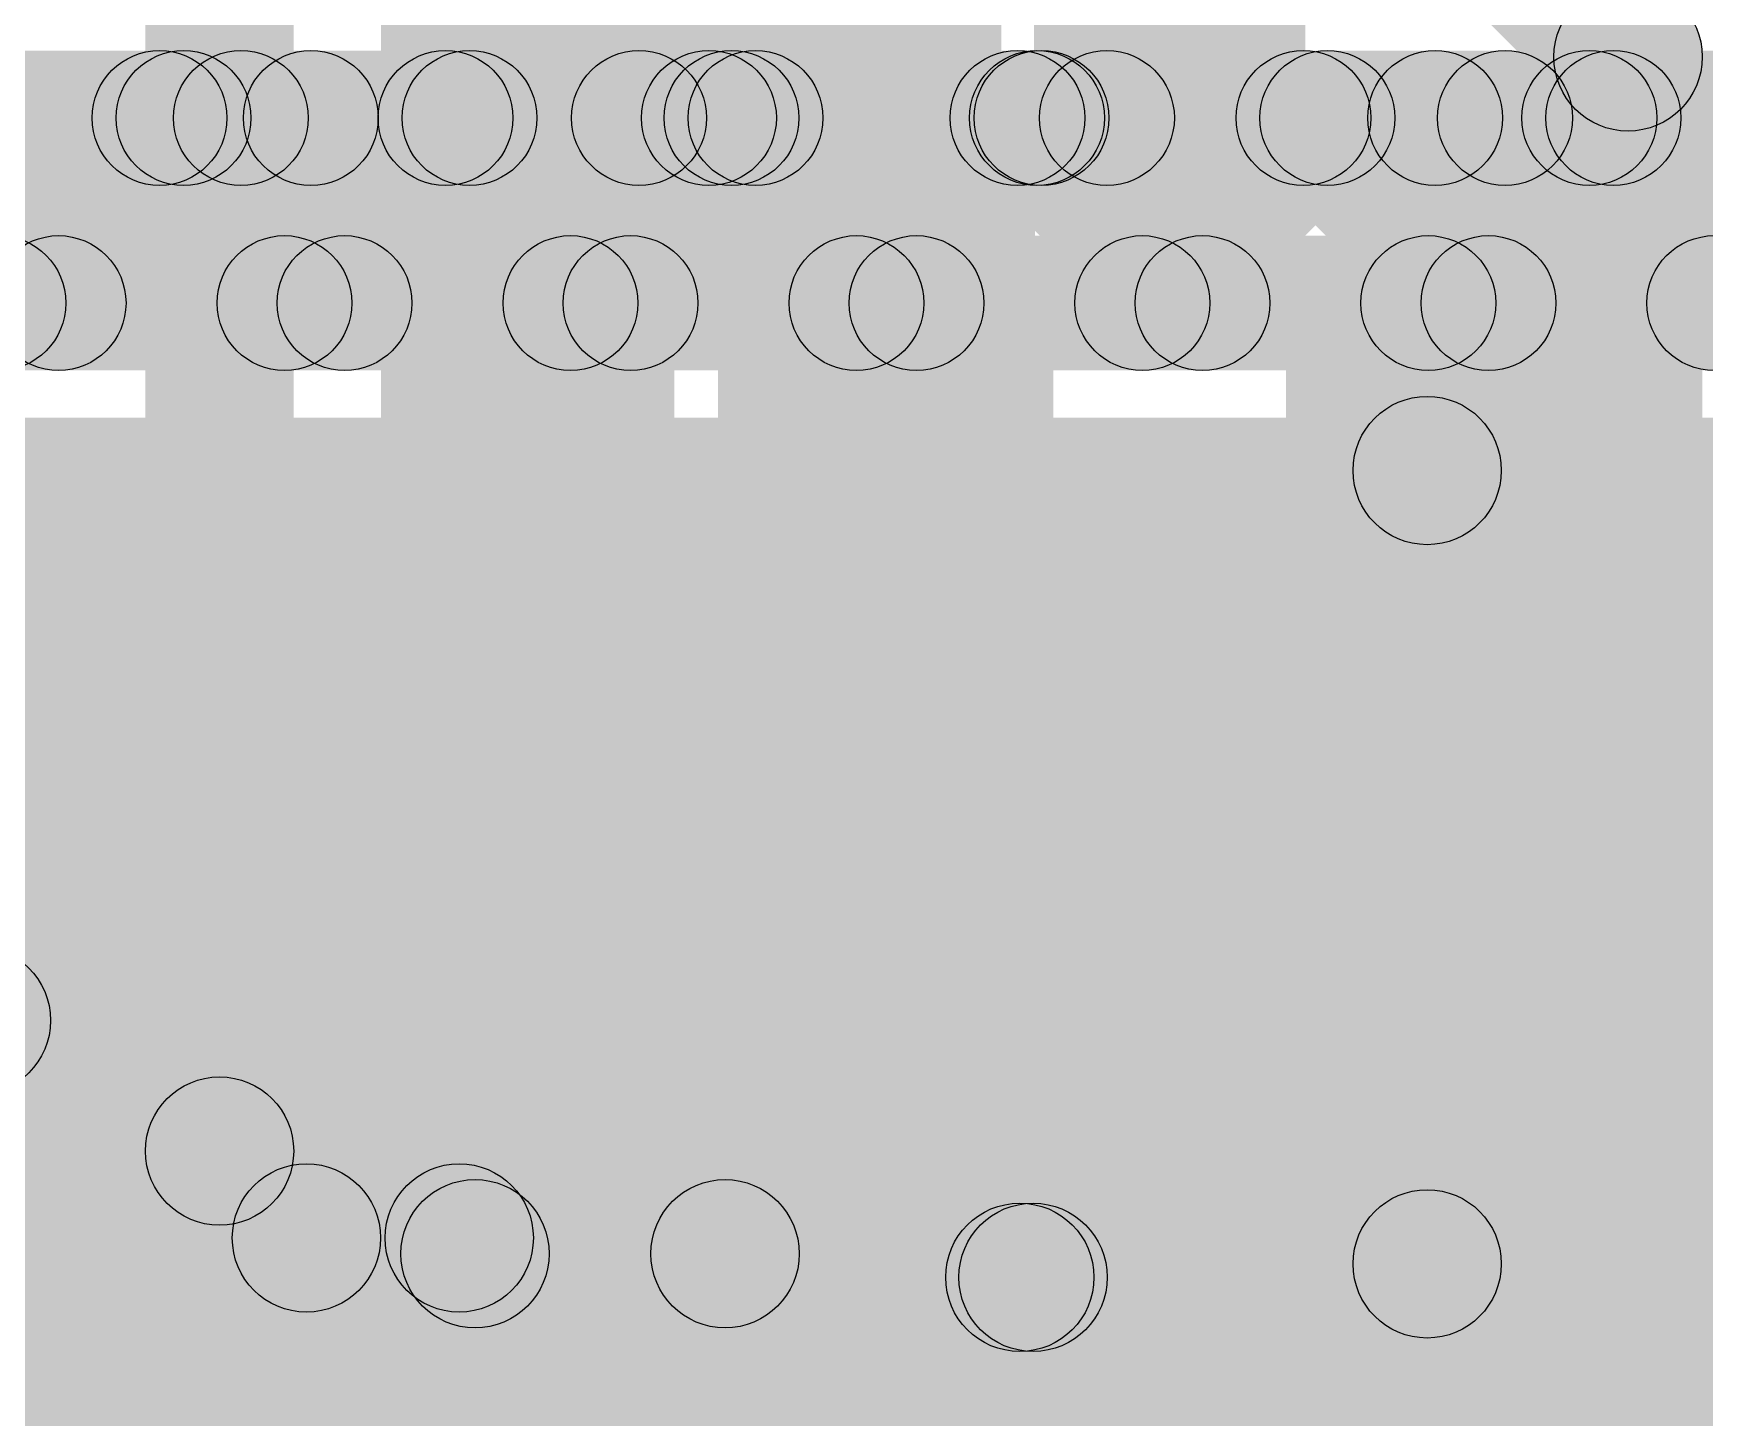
# Model space of a CAD drawing. Header units: millimetres. Extents: x 1.65 to 3.65, y 2.62 to 4.07.
# Drawn here: x 2.3554 to 2.6033, y 3.4577 to 3.663 of the extents above; entities that cross this region are included whole.
import ezdxf

# ---------------------------------------------------------------- set-up
doc = ezdxf.new("R2010")
doc.units = ezdxf.units.MM
doc.header["$MEASUREMENT"] = 0
for name, color, linetype in [('BottomLayer', 5, 'Continuous'), ('BottomPaste', 16, 'Continuous'), ('BottomSolder', 6, 'Continuous'), ('TopLayer', 1, 'Continuous')]:
    doc.layers.add(name, color=color, linetype=linetype)

# ---------------------------------------------------------------- blocks, each defined once
blk = doc.blocks.new('RES_0603_B_11')
at = {"layer": 'BottomLayer'}
for points in [[(-0.045, -0.0175), (-0.045, 0.0175), (-0.015, 0.0175), (-0.015, -0.0175)], [(0.015, -0.0175), (0.015, 0.0175), (0.045, 0.0175), (0.045, -0.0175)]]:
    blk.add_hatch(color=5, dxfattribs=at).paths.add_polyline_path(points)
at = {"layer": 'BottomPaste'}
for points in [[(-0.045, -0.0175), (-0.045, 0.0175), (-0.015, 0.0175), (-0.015, -0.0175)], [(0.015, -0.0175), (0.015, 0.0175), (0.045, 0.0175), (0.045, -0.0175)]]:
    blk.add_hatch(color=16, dxfattribs=at).paths.add_polyline_path(points)
at = {"layer": 'BottomSolder'}
for points in [[(-0.049, -0.0215), (-0.049, 0.0215), (-0.011, 0.0215), (-0.011, -0.0215)], [(0.011, -0.0215), (0.011, 0.0215), (0.049, 0.0215), (0.049, -0.0215)]]:
    blk.add_hatch(color=6, dxfattribs=at).paths.add_polyline_path(points)
blk = doc.blocks.new('RES_0603_B_17')
at = {"layer": 'BottomLayer'}
for points in [[(-0.045, -0.0175), (-0.045, 0.0175), (-0.015, 0.0175), (-0.015, -0.0175)], [(0.015, -0.0175), (0.015, 0.0175), (0.045, 0.0175), (0.045, -0.0175)]]:
    blk.add_hatch(color=5, dxfattribs=at).paths.add_polyline_path(points)
at = {"layer": 'BottomPaste'}
for points in [[(-0.045, -0.0175), (-0.045, 0.0175), (-0.015, 0.0175), (-0.015, -0.0175)], [(0.015, -0.0175), (0.015, 0.0175), (0.045, 0.0175), (0.045, -0.0175)]]:
    blk.add_hatch(color=16, dxfattribs=at).paths.add_polyline_path(points)
at = {"layer": 'BottomSolder'}
for points in [[(-0.049, -0.0215), (-0.049, 0.0215), (-0.011, 0.0215), (-0.011, -0.0215)], [(0.011, -0.0215), (0.011, 0.0215), (0.049, 0.0215), (0.049, -0.0215)]]:
    blk.add_hatch(color=6, dxfattribs=at).paths.add_polyline_path(points)
blk = doc.blocks.new('____23_B_22')
at = {"layer": 'BottomLayer'}
for points in [[(-0.05354, 0.05748), (-0.02126, 0.05748), (-0.02126, 0.02126), (-0.05354, 0.02126)], [(0.02126, 0.05748), (0.05354, 0.05748), (0.05354, 0.02126), (0.02126, 0.02126)], [(-0.01614, -0.02126), (0.01614, -0.02126), (0.01614, -0.05748), (-0.01614, -0.05748)]]:
    blk.add_hatch(color=5, dxfattribs=at).paths.add_polyline_path(points)
at = {"layer": 'BottomPaste'}
for points in [[(-0.05354, 0.05748), (-0.02126, 0.05748), (-0.02126, 0.02126), (-0.05354, 0.02126)], [(0.02126, 0.05748), (0.05354, 0.05748), (0.05354, 0.02126), (0.02126, 0.02126)], [(-0.01614, -0.02126), (0.01614, -0.02126), (0.01614, -0.05748), (-0.01614, -0.05748)]]:
    blk.add_hatch(color=16, dxfattribs=at).paths.add_polyline_path(points)
at = {"layer": 'BottomSolder'}
for points in [[(-0.05754, 0.06148), (-0.01726, 0.06148), (-0.01726, 0.01726), (-0.05754, 0.01726)], [(0.01726, 0.06148), (0.05754, 0.06148), (0.05754, 0.01726), (0.01726, 0.01726)], [(-0.02014, -0.01726), (0.02014, -0.01726), (0.02014, -0.06148), (-0.02014, -0.06148)]]:
    blk.add_hatch(color=6, dxfattribs=at).paths.add_polyline_path(points)
blk = doc.blocks.new('____23_B_23')
at = {"layer": 'BottomLayer'}
for points in [[(-0.05354, 0.05748), (-0.02126, 0.05748), (-0.02126, 0.02126), (-0.05354, 0.02126)], [(0.02126, 0.05748), (0.05354, 0.05748), (0.05354, 0.02126), (0.02126, 0.02126)], [(-0.01614, -0.02126), (0.01614, -0.02126), (0.01614, -0.05748), (-0.01614, -0.05748)]]:
    blk.add_hatch(color=5, dxfattribs=at).paths.add_polyline_path(points)
at = {"layer": 'BottomPaste'}
for points in [[(-0.05354, 0.05748), (-0.02126, 0.05748), (-0.02126, 0.02126), (-0.05354, 0.02126)], [(0.02126, 0.05748), (0.05354, 0.05748), (0.05354, 0.02126), (0.02126, 0.02126)], [(-0.01614, -0.02126), (0.01614, -0.02126), (0.01614, -0.05748), (-0.01614, -0.05748)]]:
    blk.add_hatch(color=16, dxfattribs=at).paths.add_polyline_path(points)
at = {"layer": 'BottomSolder'}
for points in [[(-0.05754, 0.06148), (-0.01726, 0.06148), (-0.01726, 0.01726), (-0.05754, 0.01726)], [(0.01726, 0.06148), (0.05754, 0.06148), (0.05754, 0.01726), (0.01726, 0.01726)], [(-0.02014, -0.01726), (0.02014, -0.01726), (0.02014, -0.06148), (-0.02014, -0.06148)]]:
    blk.add_hatch(color=6, dxfattribs=at).paths.add_polyline_path(points)

msp = doc.modelspace()

# ---------------------------------------------------------------- hatches: boundary and pattern name
at = {"layer": 'BottomLayer'}
for points in [[(2.40697, 3.6437), (2.49897, 3.6437), (2.49897, 3.6991), (2.40697, 3.6991)], [(2.566, 3.66992), (2.58156, 3.68548), (2.59975, 3.66728), (2.58419, 3.65173)], [(2.394, 3.49723), (2.372, 3.49723), (2.372, 3.679), (2.394, 3.679)], [(2.60297, 3.42216), (2.58097, 3.42216), (2.58097, 3.65951), (2.60297, 3.65951)], [(2.45697, 3.5797), (2.50397, 3.5797), (2.50397, 3.6537), (2.45697, 3.6537)], [(2.40697, 3.5367), (2.44897, 3.5367), (2.44897, 3.6357), (2.40697, 3.6357)], [(2.57317, 3.4805), (2.55117, 3.4805), (2.55117, 3.59816), (2.57317, 3.59816)], [(2.37522, 3.48945), (2.39078, 3.50501), (2.40367, 3.49212), (2.38811, 3.47656)], [(2.40607, 3.459), (2.52817, 3.459), (2.52817, 3.499), (2.40607, 3.499)], [(2.39589, 3.47334), (2.39589, 3.49534), (2.41856, 3.49534), (2.41856, 3.47334)], [(2.41078, 3.47656), (2.42634, 3.49212), (2.42868, 3.48978), (2.41312, 3.47422)], [(2.4209, 3.471), (2.4209, 3.493), (2.458, 3.493), (2.458, 3.471)], [(2.50173, 3.4675), (2.50173, 3.4895), (2.5037, 3.4895), (2.5037, 3.4675)]]:
    msp.add_hatch(color=5, dxfattribs=at).paths.add_polyline_path(points)
h = msp.add_hatch(color=5, dxfattribs=at)
edge = h.paths.add_edge_path()
edge.add_arc((2.59197, 3.65951), 0.011, 0, 360)
h = msp.add_hatch(color=5, dxfattribs=at)
edge = h.paths.add_edge_path()
edge.add_arc((2.59197, 3.65951), 0.011, 0, 360)
h = msp.add_hatch(color=5, dxfattribs=at)
edge = h.paths.add_edge_path()
edge.add_arc((2.56217, 3.59816), 0.011, 0, 360)
h = msp.add_hatch(color=5, dxfattribs=at)
edge = h.paths.add_edge_path()
edge.add_arc((2.34693, 3.5166), 0.011, 0, 360)
h = msp.add_hatch(color=5, dxfattribs=at)
edge = h.paths.add_edge_path()
edge.add_arc((2.383, 3.49723), 0.011, 0, 360)
h = msp.add_hatch(color=5, dxfattribs=at)
edge = h.paths.add_edge_path()
edge.add_arc((2.383, 3.49723), 0.011, 0, 360)
h = msp.add_hatch(color=5, dxfattribs=at)
edge = h.paths.add_edge_path()
edge.add_arc((2.39589, 3.48434), 0.011, 0, 360)
h = msp.add_hatch(color=5, dxfattribs=at)
edge = h.paths.add_edge_path()
edge.add_arc((2.39589, 3.48434), 0.011, 0, 360)
h = msp.add_hatch(color=5, dxfattribs=at)
edge = h.paths.add_edge_path()
edge.add_arc((2.41856, 3.48434), 0.011, 0, 360)
h = msp.add_hatch(color=5, dxfattribs=at)
edge = h.paths.add_edge_path()
edge.add_arc((2.41856, 3.48434), 0.011, 0, 360)
h = msp.add_hatch(color=5, dxfattribs=at)
edge = h.paths.add_edge_path()
edge.add_arc((2.4209, 3.482), 0.011, 0, 360)
h = msp.add_hatch(color=5, dxfattribs=at)
edge = h.paths.add_edge_path()
edge.add_arc((2.4209, 3.482), 0.011, 0, 360)
h = msp.add_hatch(color=5, dxfattribs=at)
edge = h.paths.add_edge_path()
edge.add_arc((2.458, 3.482), 0.011, 0, 360)
h = msp.add_hatch(color=5, dxfattribs=at)
edge = h.paths.add_edge_path()
edge.add_arc((2.56217, 3.4805), 0.011, 0, 360)
h = msp.add_hatch(color=5, dxfattribs=at)
edge = h.paths.add_edge_path()
edge.add_arc((2.50173, 3.4785), 0.011, 0, 360)
h = msp.add_hatch(color=5, dxfattribs=at)
edge = h.paths.add_edge_path()
edge.add_arc((2.5037, 3.4785), 0.011, 0, 360)
at = {"layer": 'TopLayer'}
for points in [[(2.3375, 3.64045), (2.3375, 3.66045), (2.38617, 3.66045), (2.38617, 3.64045)], [(2.38617, 3.64045), (2.38617, 3.66045), (2.39655, 3.66045), (2.39655, 3.64045)], [(2.38617, 3.64045), (2.38617, 3.66045), (2.39655, 3.66045), (2.39655, 3.64045)], [(2.39655, 3.64045), (2.39655, 3.66045), (2.44523, 3.66045), (2.44523, 3.64045)], [(2.44523, 3.64045), (2.44523, 3.66045), (2.45561, 3.66045), (2.45561, 3.64045)], [(2.44523, 3.64045), (2.44523, 3.66045), (2.45561, 3.66045), (2.45561, 3.64045)], [(2.45561, 3.64045), (2.45561, 3.66045), (2.50428, 3.66045), (2.50428, 3.64045)], [(2.50428, 3.64045), (2.50428, 3.66045), (2.51466, 3.66045), (2.51466, 3.64045)], [(2.50428, 3.64045), (2.50428, 3.66045), (2.51466, 3.66045), (2.51466, 3.64045)], [(2.51466, 3.64045), (2.51466, 3.66045), (2.56334, 3.66045), (2.56334, 3.64045)], [(2.56334, 3.64045), (2.56334, 3.66045), (2.57372, 3.66045), (2.57372, 3.64045)], [(2.56334, 3.64045), (2.56334, 3.66045), (2.57372, 3.66045), (2.57372, 3.64045)], [(2.57372, 3.64045), (2.57372, 3.66045), (2.62239, 3.66045), (2.62239, 3.64045)], [(2.3246, 3.64338), (2.33875, 3.65752), (2.36619, 3.63007), (2.35205, 3.61593)], [(2.35728, 3.61593), (2.34314, 3.63007), (2.37059, 3.65752), (2.38473, 3.64338)], [(2.36703, 3.64338), (2.38117, 3.65752), (2.40862, 3.63007), (2.39448, 3.61593)], [(2.39971, 3.61593), (2.38556, 3.63007), (2.41301, 3.65752), (2.42715, 3.64338)], [(2.40946, 3.64338), (2.4236, 3.65752), (2.45105, 3.63007), (2.4369, 3.61593)], [(2.44213, 3.61593), (2.42799, 3.63007), (2.45544, 3.65752), (2.46958, 3.64338)], [(2.45188, 3.64338), (2.46602, 3.65752), (2.49347, 3.63007), (2.47933, 3.61593)], [(2.48456, 3.61593), (2.47042, 3.63007), (2.49786, 3.65752), (2.51201, 3.64338)], [(2.49431, 3.64338), (2.50845, 3.65752), (2.5359, 3.63007), (2.52176, 3.61593)], [(2.52698, 3.61593), (2.51284, 3.63007), (2.54029, 3.65752), (2.55443, 3.64338)], [(2.53674, 3.64338), (2.55088, 3.65752), (2.57833, 3.63007), (2.56418, 3.61593)], [(2.56941, 3.61593), (2.55527, 3.63007), (2.58272, 3.65752), (2.59686, 3.64338)], [(2.57916, 3.64338), (2.5933, 3.65752), (2.62075, 3.63007), (2.60661, 3.61593)], [(2.61184, 3.61593), (2.5977, 3.63007), (2.62514, 3.65752), (2.63929, 3.64338)], [(2.03238, 3.613), (2.03238, 3.633), (2.625, 3.633), (2.625, 3.613)], [(1.947, 3.068), (2.608, 3.068), (2.608, 3.606), (1.947, 3.606)]]:
    msp.add_hatch(color=1, dxfattribs=at).paths.add_polyline_path(points)
h = msp.add_hatch(color=1, dxfattribs=at)
edge = h.paths.add_edge_path()
edge.add_arc((2.3741, 3.65045), 0.01, 0, 360)
h = msp.add_hatch(color=1, dxfattribs=at)
edge = h.paths.add_edge_path()
edge.add_arc((2.37766, 3.65045), 0.01, 0, 360)
h = msp.add_hatch(color=1, dxfattribs=at)
edge = h.paths.add_edge_path()
edge.add_arc((2.38617, 3.65045), 0.01, 0, 360)
h = msp.add_hatch(color=1, dxfattribs=at)
edge = h.paths.add_edge_path()
edge.add_arc((2.38617, 3.65045), 0.01, 0, 360)
h = msp.add_hatch(color=1, dxfattribs=at)
edge = h.paths.add_edge_path()
edge.add_arc((2.38617, 3.65045), 0.01, 0, 360)
h = msp.add_hatch(color=1, dxfattribs=at)
edge = h.paths.add_edge_path()
edge.add_arc((2.39655, 3.65045), 0.01, 0, 360)
h = msp.add_hatch(color=1, dxfattribs=at)
edge = h.paths.add_edge_path()
edge.add_arc((2.39655, 3.65045), 0.01, 0, 360)
h = msp.add_hatch(color=1, dxfattribs=at)
edge = h.paths.add_edge_path()
edge.add_arc((2.39655, 3.65045), 0.01, 0, 360)
h = msp.add_hatch(color=1, dxfattribs=at)
edge = h.paths.add_edge_path()
edge.add_arc((2.41653, 3.65045), 0.01, 0, 360)
h = msp.add_hatch(color=1, dxfattribs=at)
edge = h.paths.add_edge_path()
edge.add_arc((2.42008, 3.65045), 0.01, 0, 360)
h = msp.add_hatch(color=1, dxfattribs=at)
edge = h.paths.add_edge_path()
edge.add_arc((2.44523, 3.65045), 0.01, 0, 360)
h = msp.add_hatch(color=1, dxfattribs=at)
edge = h.paths.add_edge_path()
edge.add_arc((2.44523, 3.65045), 0.01, 0, 360)
h = msp.add_hatch(color=1, dxfattribs=at)
edge = h.paths.add_edge_path()
edge.add_arc((2.44523, 3.65045), 0.01, 0, 360)
h = msp.add_hatch(color=1, dxfattribs=at)
edge = h.paths.add_edge_path()
edge.add_arc((2.45561, 3.65045), 0.01, 0, 360)
h = msp.add_hatch(color=1, dxfattribs=at)
edge = h.paths.add_edge_path()
edge.add_arc((2.45561, 3.65045), 0.01, 0, 360)
h = msp.add_hatch(color=1, dxfattribs=at)
edge = h.paths.add_edge_path()
edge.add_arc((2.45561, 3.65045), 0.01, 0, 360)
h = msp.add_hatch(color=1, dxfattribs=at)
edge = h.paths.add_edge_path()
edge.add_arc((2.45895, 3.65045), 0.01, 0, 360)
h = msp.add_hatch(color=1, dxfattribs=at)
edge = h.paths.add_edge_path()
edge.add_arc((2.46251, 3.65045), 0.01, 0, 360)
h = msp.add_hatch(color=1, dxfattribs=at)
edge = h.paths.add_edge_path()
edge.add_arc((2.50138, 3.65045), 0.01, 0, 360)
h = msp.add_hatch(color=1, dxfattribs=at)
edge = h.paths.add_edge_path()
edge.add_arc((2.50428, 3.65045), 0.01, 0, 360)
h = msp.add_hatch(color=1, dxfattribs=at)
edge = h.paths.add_edge_path()
edge.add_arc((2.50428, 3.65045), 0.01, 0, 360)
h = msp.add_hatch(color=1, dxfattribs=at)
edge = h.paths.add_edge_path()
edge.add_arc((2.50428, 3.65045), 0.01, 0, 360)
h = msp.add_hatch(color=1, dxfattribs=at)
edge = h.paths.add_edge_path()
edge.add_arc((2.50494, 3.65045), 0.01, 0, 360)
h = msp.add_hatch(color=1, dxfattribs=at)
edge = h.paths.add_edge_path()
edge.add_arc((2.51466, 3.65045), 0.01, 0, 360)
h = msp.add_hatch(color=1, dxfattribs=at)
edge = h.paths.add_edge_path()
edge.add_arc((2.51466, 3.65045), 0.01, 0, 360)
h = msp.add_hatch(color=1, dxfattribs=at)
edge = h.paths.add_edge_path()
edge.add_arc((2.51466, 3.65045), 0.01, 0, 360)
h = msp.add_hatch(color=1, dxfattribs=at)
edge = h.paths.add_edge_path()
edge.add_arc((2.54381, 3.65045), 0.01, 0, 360)
h = msp.add_hatch(color=1, dxfattribs=at)
edge = h.paths.add_edge_path()
edge.add_arc((2.54736, 3.65045), 0.01, 0, 360)
h = msp.add_hatch(color=1, dxfattribs=at)
edge = h.paths.add_edge_path()
edge.add_arc((2.56334, 3.65045), 0.01, 0, 360)
h = msp.add_hatch(color=1, dxfattribs=at)
edge = h.paths.add_edge_path()
edge.add_arc((2.56334, 3.65045), 0.01, 0, 360)
h = msp.add_hatch(color=1, dxfattribs=at)
edge = h.paths.add_edge_path()
edge.add_arc((2.56334, 3.65045), 0.01, 0, 360)
h = msp.add_hatch(color=1, dxfattribs=at)
edge = h.paths.add_edge_path()
edge.add_arc((2.57372, 3.65045), 0.01, 0, 360)
h = msp.add_hatch(color=1, dxfattribs=at)
edge = h.paths.add_edge_path()
edge.add_arc((2.57372, 3.65045), 0.01, 0, 360)
h = msp.add_hatch(color=1, dxfattribs=at)
edge = h.paths.add_edge_path()
edge.add_arc((2.57372, 3.65045), 0.01, 0, 360)
h = msp.add_hatch(color=1, dxfattribs=at)
edge = h.paths.add_edge_path()
edge.add_arc((2.58623, 3.65045), 0.01, 0, 360)
h = msp.add_hatch(color=1, dxfattribs=at)
edge = h.paths.add_edge_path()
edge.add_arc((2.58979, 3.65045), 0.01, 0, 360)
h = msp.add_hatch(color=1, dxfattribs=at)
edge = h.paths.add_edge_path()
edge.add_arc((2.35021, 3.623), 0.01, 0, 360)
h = msp.add_hatch(color=1, dxfattribs=at)
edge = h.paths.add_edge_path()
edge.add_arc((2.35912, 3.623), 0.01, 0, 360)
h = msp.add_hatch(color=1, dxfattribs=at)
edge = h.paths.add_edge_path()
edge.add_arc((2.39263, 3.623), 0.01, 0, 360)
h = msp.add_hatch(color=1, dxfattribs=at)
edge = h.paths.add_edge_path()
edge.add_arc((2.40155, 3.623), 0.01, 0, 360)
h = msp.add_hatch(color=1, dxfattribs=at)
edge = h.paths.add_edge_path()
edge.add_arc((2.43506, 3.623), 0.01, 0, 360)
h = msp.add_hatch(color=1, dxfattribs=at)
edge = h.paths.add_edge_path()
edge.add_arc((2.44398, 3.623), 0.01, 0, 360)
h = msp.add_hatch(color=1, dxfattribs=at)
edge = h.paths.add_edge_path()
edge.add_arc((2.47749, 3.623), 0.01, 0, 360)
h = msp.add_hatch(color=1, dxfattribs=at)
edge = h.paths.add_edge_path()
edge.add_arc((2.4864, 3.623), 0.01, 0, 360)
h = msp.add_hatch(color=1, dxfattribs=at)
edge = h.paths.add_edge_path()
edge.add_arc((2.51991, 3.623), 0.01, 0, 360)
h = msp.add_hatch(color=1, dxfattribs=at)
edge = h.paths.add_edge_path()
edge.add_arc((2.52883, 3.623), 0.01, 0, 360)
h = msp.add_hatch(color=1, dxfattribs=at)
edge = h.paths.add_edge_path()
edge.add_arc((2.56234, 3.623), 0.01, 0, 360)
h = msp.add_hatch(color=1, dxfattribs=at)
edge = h.paths.add_edge_path()
edge.add_arc((2.57126, 3.623), 0.01, 0, 360)
h = msp.add_hatch(color=1, dxfattribs=at)
edge = h.paths.add_edge_path()
edge.add_arc((2.60477, 3.623), 0.01, 0, 360)

# ---------------------------------------------------------------- linework, layer by layer
at = {"layer": 'BottomLayer', "const_width": 0.02}
msp.add_lwpolyline([(2.61177, 3.67931, -0.198912), (2.61997, 3.65951)], format="xyb", dxfattribs=at)
msp.add_lwpolyline([(2.61177, 3.67931, -0.198912), (2.61997, 3.65951)], format="xyb", dxfattribs=at)
at = {"layer": 'BottomLayer'}
for centre in [(2.59197, 3.65951), (2.59197, 3.65951), (2.56217, 3.59816), (2.34693, 3.5166), (2.383, 3.49723), (2.383, 3.49723), (2.39589, 3.48434), (2.39589, 3.48434), (2.41856, 3.48434), (2.41856, 3.48434), (2.4209, 3.482), (2.4209, 3.482), (2.458, 3.482), (2.56217, 3.4805), (2.50173, 3.4785), (2.5037, 3.4785)]:
    msp.add_circle(centre, 0.011, dxfattribs=at)
at = {"layer": 'TopLayer'}
for centre in [(2.3741, 3.65045), (2.37766, 3.65045), (2.38617, 3.65045), (2.38617, 3.65045), (2.38617, 3.65045), (2.39655, 3.65045), (2.39655, 3.65045), (2.39655, 3.65045), (2.41653, 3.65045), (2.42008, 3.65045), (2.44523, 3.65045), (2.44523, 3.65045), (2.44523, 3.65045), (2.45561, 3.65045), (2.45561, 3.65045), (2.45561, 3.65045), (2.45895, 3.65045), (2.46251, 3.65045), (2.50138, 3.65045), (2.50428, 3.65045), (2.50428, 3.65045), (2.50428, 3.65045), (2.50494, 3.65045), (2.51466, 3.65045), (2.51466, 3.65045), (2.51466, 3.65045), (2.54381, 3.65045), (2.54736, 3.65045), (2.56334, 3.65045), (2.56334, 3.65045), (2.56334, 3.65045), (2.57372, 3.65045), (2.57372, 3.65045), (2.57372, 3.65045), (2.58623, 3.65045), (2.58979, 3.65045), (2.35021, 3.623), (2.35912, 3.623), (2.39263, 3.623), (2.40155, 3.623), (2.43506, 3.623), (2.44398, 3.623), (2.47749, 3.623), (2.4864, 3.623), (2.51991, 3.623), (2.52883, 3.623), (2.56234, 3.623), (2.57126, 3.623), (2.60477, 3.623)]:
    msp.add_circle(centre, 0.01, dxfattribs=at)

# ---------------------------------------------------------------- block references
for name, p, rotation in [('____23_B_22', (2.52397, 3.63833), 180), ('RES_0603_B_17', (2.42897, 3.6467), 90), ('____23_B_23', (2.3863, 3.5166), 270), ('RES_0603_B_11', (2.53297, 3.4797), 180)]:
    msp.add_blockref(name, p, dxfattribs=dict(rotation=rotation))

doc.saveas('drawing.dxf')
